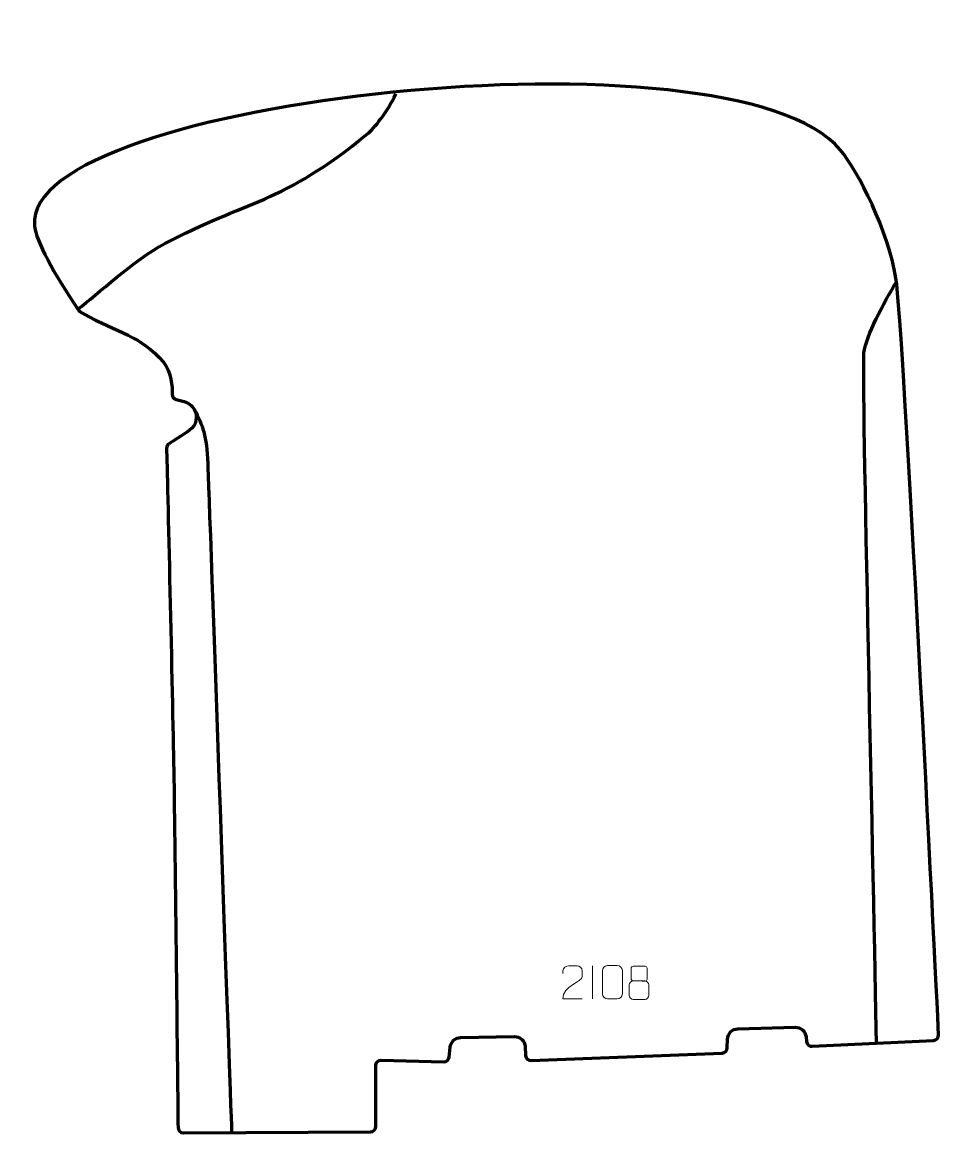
# Model space of a CAD drawing. Header units: millimetres. Extents: x -349 to 340, y -430 to 405.
import ezdxf

# ---------------------------------------------------------------- set-up
doc = ezdxf.new("R2010")
doc.units = ezdxf.units.MM
doc.header["$MEASUREMENT"] = 0
for name, color, linetype in [('layer 1', 7, 'Continuous'), ('layer 2', 7, 'Continuous'), ('layer 3', 7, 'Continuous')]:
    doc.layers.add(name, color=color, linetype=linetype)

msp = doc.modelspace()

# ---------------------------------------------------------------- linework, layer by layer
at = {"layer": 'layer 1', "color": 250, "lineweight": 9}
for points, knots in [([(72.0545, -329.3879), (67.1401, -329.3876), (62.2257, -329.3876), (57.3116, -329.3879), (57.3116, -329.3879), (57.3116, -319.4556), (71.9626, -316.8144), (72.0545, -312.5041), (72.0545, -312.5041), (72.0542, -311.08), (72.0542, -309.6563), (72.0545, -308.233), (72.0545, -308.233), (72.0376, -306.1559), (69.9148, -304.4311), (68.2438, -304.4138), (68.2438, -304.4138), (66.1706, -304.4142), (64.0977, -304.4142), (62.0253, -304.4138), (62.0253, -304.4138), (60.2032, -304.3973), (57.3785, -306.1894), (57.3116, -308.283), (57.3116, -308.283), (57.3116, -308.283), (57.3116, -310.3378), (57.3116, -310.3378)], [0, 0, 0, 0, 0.125, 0.125, 0.125, 0.125, 0.25, 0.25, 0.25, 0.25, 0.375, 0.375, 0.375, 0.375, 0.5, 0.5, 0.5, 0.5, 0.625, 0.625, 0.625, 0.625, 0.75, 0.75, 0.75, 0.75, 1, 1, 1, 1]), ([(91.1024, -304.4015), (93.4685, -304.4015), (95.835, -304.4015), (98.2015, -304.4015), (98.2015, -304.4015), (100.182, -304.3659), (102.208, -305.8602), (102.2351, -308.3023), (102.2351, -308.3023), (102.2347, -314.0597), (102.2347, -319.8175), (102.2351, -325.5757), (102.2351, -325.5757), (102.093, -327.9033), (100.3866, -329.3856), (98.2015, -329.3964), (98.2015, -329.3964), (95.8291, -329.396), (93.4567, -329.396), (91.0847, -329.3964), (91.0847, -329.3964), (89.1262, -329.502), (87.1198, -327.6141), (87.1312, -325.5931), (87.1312, -325.5931), (87.1316, -319.8125), (87.1316, -314.0322), (87.1312, -308.2524), (87.1312, -308.2524), (87.1355, -306.1104), (88.9126, -304.3879), (91.1024, -304.4015)], [0, 0, 0, 0, 0.11111111, 0.11111111, 0.11111111, 0.11111111, 0.22222222, 0.22222222, 0.22222222, 0.22222222, 0.33333333, 0.33333333, 0.33333333, 0.33333333, 0.44444444, 0.44444444, 0.44444444, 0.44444444, 0.55555556, 0.55555556, 0.55555556, 0.55555556, 0.66666667, 0.66666667, 0.66666667, 0.66666667, 0.77777778, 0.77777778, 0.77777778, 0.77777778, 1, 1, 1, 1]), ([(108.7352, -306.3353), (108.7352, -308.5483), (108.7352, -312.2306), (108.7352, -314.4439), (108.7352, -314.4439), (108.7502, -314.9513), (109.5576, -315.8827), (110.2577, -315.8815), (110.2577, -315.8815), (113.2276, -315.8813), (116.1978, -315.9662), (119.1682, -315.9665), (119.1682, -315.9665), (119.9653, -315.9623), (120.686, -315.172), (120.6834, -314.4513), (120.6834, -314.4513), (120.6831, -312.2353), (120.6831, -308.5506), (120.6834, -306.3353), (120.6834, -306.3353), (120.6649, -305.6245), (120.0535, -304.8641), (119.2196, -304.8715), (119.2196, -304.8715), (116.2025, -304.8718), (113.1856, -304.8718), (110.169, -304.8715), (110.169, -304.8715), (109.5426, -304.8639), (108.7185, -305.5749), (108.7352, -306.3353)], [0, 0, 0, 0, 0.11111111, 0.11111111, 0.11111111, 0.11111111, 0.22222222, 0.22222222, 0.22222222, 0.22222222, 0.33333333, 0.33333333, 0.33333333, 0.33333333, 0.44444444, 0.44444444, 0.44444444, 0.44444444, 0.55555556, 0.55555556, 0.55555556, 0.55555556, 0.66666667, 0.66666667, 0.66666667, 0.66666667, 0.77777778, 0.77777778, 0.77777778, 0.77777778, 1, 1, 1, 1]), ([(107.2764, -318.8535), (107.2764, -322.0243), (107.2764, -323.7264), (107.2764, -326.8978), (107.2764, -326.8978), (107.2679, -328.1197), (108.9658, -329.8124), (110.2184, -329.8209), (110.2184, -329.8209), (113.2015, -329.8206), (116.1848, -329.8206), (119.1682, -329.8209), (119.1682, -329.8209), (120.4915, -329.8092), (122.1119, -328.1876), (122.1008, -326.8884), (122.1008, -326.8884), (122.1005, -323.7202), (122.1005, -322.0214), (122.1008, -318.8535), (122.1008, -318.8535), (122.0311, -317.4731), (120.4533, -315.8945), (119.1479, -315.9006), (119.1479, -315.9006), (116.1713, -315.9009), (113.1947, -315.9009), (110.2184, -315.9006), (110.2184, -315.9006), (109.1389, -315.8942), (107.2926, -317.4731), (107.2764, -318.8535)], [0, 0, 0, 0, 0.11111111, 0.11111111, 0.11111111, 0.11111111, 0.22222222, 0.22222222, 0.22222222, 0.22222222, 0.33333333, 0.33333333, 0.33333333, 0.33333333, 0.44444444, 0.44444444, 0.44444444, 0.44444444, 0.55555556, 0.55555556, 0.55555556, 0.55555556, 0.66666667, 0.66666667, 0.66666667, 0.66666667, 0.77777778, 0.77777778, 0.77777778, 0.77777778, 1, 1, 1, 1])]:
    msp.add_open_spline(points, degree=3, knots=knots, dxfattribs=at)
msp.add_open_spline([(79.6831, -304.4137), (79.6831, -304.4137), (79.6831, -329.3878), (79.6831, -329.3878)], degree=3, dxfattribs=at)
at = {"layer": 'layer 2', "color": 230, "lineweight": 200}
msp.add_open_spline([(-227.7682, -429.9993), (-229.9691, -430.011), (-231.7662, -428.2446), (-231.7892, -426.0436), (-231.7892, -426.0436), (-232.0897, -397.2601), (-233.9559, -220.1921), (-235.0072, -157.735), (-235.0072, -157.735), (-235.9685, -100.6132), (-239.8826, 63.3001), (-240.3892, 84.4432), (-240.3892, 84.4432), (-240.4227, 85.8402), (-239.7224, 87.148), (-238.541, 87.8948), (-238.541, 87.8948), (-235.3233, 89.9292), (-228.6201, 94.2162), (-223.1341, 98.0453), (-223.1341, 98.0453), (-218.0777, 101.5745), (-216.5307, 108.3721), (-219.5774, 113.7326), (-219.5774, 113.7326), (-219.607, 113.7844), (-219.6362, 113.8359), (-219.6652, 113.8871), (-219.6652, 113.8871), (-221.2711, 116.7079), (-223.9585, 118.7484), (-227.105, 119.5453), (-227.105, 119.5453), (-227.105, 119.5453), (-233.1297, 121.0711), (-233.1297, 121.0711), (-233.1297, 121.0711), (-234.9328, 121.5276), (-236.1802, 123.1645), (-236.1467, 125.0243), (-236.1467, 125.0243), (-236.0479, 130.4991), (-236.6667, 141.8825), (-242.8145, 149.1483), (-242.8145, 149.1483), (-259.7771, 169.1945), (-276.3633, 170.8166), (-303.5763, 185.9208), (-303.5763, 185.9208), (-304.9365, 186.6761), (-306.1057, 187.7404), (-306.9806, 189.0267), (-306.9806, 189.0267), (-325.271, 215.9164), (-338.4928, 239.9466), (-339.651, 251.9132), (-339.651, 251.9132), (-348.8832, 347.3211), (185.9867, 404.6917), (265.8717, 308.8289), (265.8717, 308.8289), (279.7056, 292.2286), (301.8396, 247.9607), (307.768, 212.388), (307.768, 212.388), (313.3966, 178.6169), (337.4306, -307.3325), (339.8503, -356.4621), (339.8503, -356.4621), (339.959, -358.6708), (338.255, -360.5462), (336.0463, -360.652), (336.0463, -360.652), (336.0463, -360.652), (244.7379, -365.0229), (244.7379, -365.0229), (244.7379, -365.0229), (242.6226, -365.1245), (240.7949, -363.5593), (240.5691, -361.4539), (240.5691, -361.4539), (240.5691, -361.4539), (240.1772, -357.7938), (240.1772, -357.7938), (240.1772, -357.7938), (239.7327, -353.6455), (236.1749, -350.5351), (232.0044, -350.649), (232.0044, -350.649), (232.0044, -350.649), (188.9764, -351.8223), (188.9764, -351.8223), (188.9764, -351.8223), (184.7357, -351.9381), (181.3225, -355.3438), (181.1977, -359.5845), (181.1977, -359.5845), (181.1977, -359.5845), (181.0029, -366.21), (181.0029, -366.21), (181.0029, -366.21), (180.9412, -368.3133), (179.2602, -370.0091), (177.1577, -370.0895), (177.1577, -370.0895), (177.1577, -370.0895), (33.5637, -375.5932), (33.5637, -375.5932), (33.5637, -375.5932), (31.3867, -375.6765), (29.5431, -374.0025), (29.417, -371.8277), (29.417, -371.8277), (29.417, -371.8277), (29.0347, -365.23), (29.0347, -365.23), (29.0347, -365.23), (28.7864, -360.9469), (25.2032, -357.622), (20.9134, -357.694), (20.9134, -357.694), (20.9134, -357.694), (-19.3686, -358.3713), (-19.3686, -358.3713), (-19.3686, -358.3713), (-23.4241, -358.4394), (-26.7872, -361.5322), (-27.1939, -365.5676), (-27.1939, -365.5676), (-27.1939, -365.5676), (-27.9524, -373.0871), (-27.9524, -373.0871), (-27.9524, -373.0871), (-28.163, -375.1745), (-29.9502, -376.7447), (-32.0471, -376.6844), (-32.0471, -376.6844), (-32.0471, -376.6844), (-79.0187, -375.3346), (-79.0187, -375.3346), (-79.0187, -375.3346), (-81.2723, -375.2701), (-83.1339, -377.0788), (-83.1339, -379.333), (-83.1339, -379.333), (-83.1339, -379.333), (-83.1339, -425.2601), (-83.1339, -425.2601), (-83.1339, -425.2601), (-83.1339, -427.4611), (-84.9119, -429.2483), (-87.1129, -429.2599), (-87.1129, -429.2599), (-87.1129, -429.2599), (-227.7682, -429.9993), (-227.7682, -429.9993)], degree=3, knots=[0, 0, 0, 0, 0.025, 0.025, 0.025, 0.025, 0.05, 0.05, 0.05, 0.05, 0.075, 0.075, 0.075, 0.075, 0.1, 0.1, 0.1, 0.1, 0.125, 0.125, 0.125, 0.125, 0.15, 0.15, 0.15, 0.15, 0.175, 0.175, 0.175, 0.175, 0.2, 0.2, 0.2, 0.2, 0.225, 0.225, 0.225, 0.225, 0.25, 0.25, 0.25, 0.25, 0.275, 0.275, 0.275, 0.275, 0.3, 0.3, 0.3, 0.3, 0.325, 0.325, 0.325, 0.325, 0.35, 0.35, 0.35, 0.35, 0.375, 0.375, 0.375, 0.375, 0.4, 0.4, 0.4, 0.4, 0.425, 0.425, 0.425, 0.425, 0.45, 0.45, 0.45, 0.45, 0.475, 0.475, 0.475, 0.475, 0.5, 0.5, 0.5, 0.5, 0.525, 0.525, 0.525, 0.525, 0.55, 0.55, 0.55, 0.55, 0.575, 0.575, 0.575, 0.575, 0.6, 0.6, 0.6, 0.6, 0.625, 0.625, 0.625, 0.625, 0.65, 0.65, 0.65, 0.65, 0.675, 0.675, 0.675, 0.675, 0.7, 0.7, 0.7, 0.7, 0.725, 0.725, 0.725, 0.725, 0.75, 0.75, 0.75, 0.75, 0.775, 0.775, 0.775, 0.775, 0.8, 0.8, 0.8, 0.8, 0.825, 0.825, 0.825, 0.825, 0.85, 0.85, 0.85, 0.85, 0.875, 0.875, 0.875, 0.875, 0.9, 0.9, 0.9, 0.9, 0.925, 0.925, 0.925, 0.925, 0.95, 0.95, 0.95, 0.95, 1, 1, 1, 1], dxfattribs=at)
at = {"layer": 'layer 3', "color": 142, "lineweight": 200}
for points, knots in [([(-306.9807, 189.0268), (-292.7172, 199.9026), (-264.8336, 225.9132), (-241.7246, 238.2647), (-241.7246, 238.2647), (-181.4523, 270.4784), (-153.2579, 268.0072), (-89.4244, 320.7399), (-89.4244, 320.7399), (-84.3884, 324.9), (-74.5949, 336.9217), (-68.0738, 350.8091)], [0, 0, 0, 0, 0.25, 0.25, 0.25, 0.25, 0.5, 0.5, 0.5, 0.5, 1, 1, 1, 1]), ([(293.0525, -362.7102), (291.3757, -251.8049), (282.0027, 143.0202), (283.7247, 156.2215), (283.7247, 156.2215), (285.4466, 169.4228), (298.3551, 193.0972), (308.1499, 209.6407)], [0, 0, 0, 0, 0.33333333, 0.33333333, 0.33333333, 0.33333333, 1, 1, 1, 1]), ([(-219.6654, 113.887), (-213.0374, 101.603), (-210.2484, 94.0327), (-209.4518, 72.9161), (-209.4518, 72.9161), (-208.6549, 51.7992), (-191.5222, -429.9994), (-191.5222, -429.9994)], [0, 0, 0, 0, 0.33333333, 0.33333333, 0.33333333, 0.33333333, 1, 1, 1, 1])]:
    msp.add_open_spline(points, degree=3, knots=knots, dxfattribs=at)

doc.saveas('drawing.dxf')
